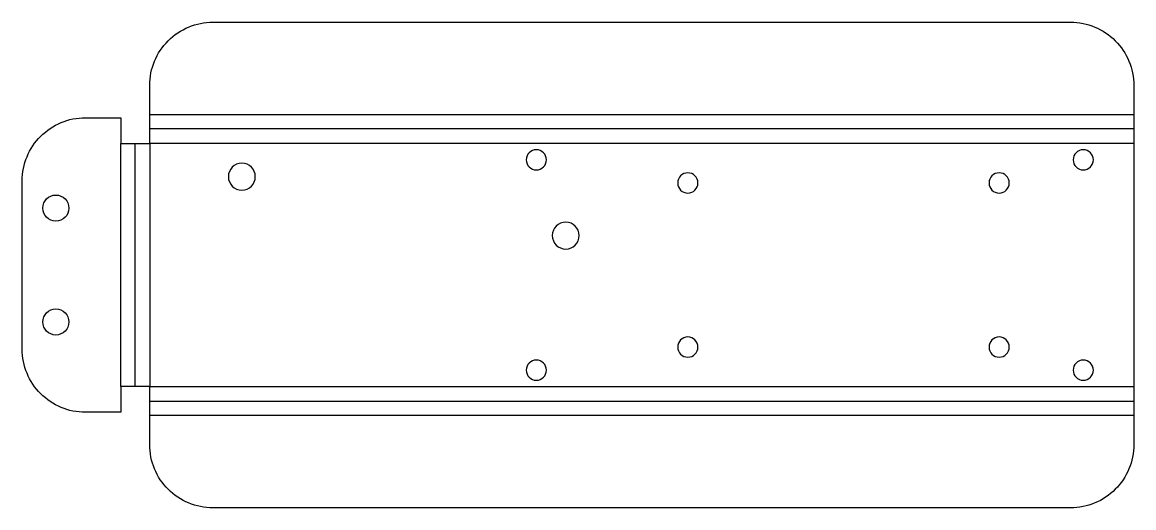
# Model space of a CAD drawing. Header units: millimetres. Extents: x -23 to 109, y 0 to 58.
import ezdxf

# ---------------------------------------------------------------- set-up
doc = ezdxf.new("R2010")
doc.units = ezdxf.units.MM

msp = doc.modelspace()

# ---------------------------------------------------------------- linework, layer by layer
at = {"layer": 'BEND'}
for p, q in [((109.45, 45.03), (-7.5, 45.03)), ((-9.22, 14.4), (-9.22, 43.3)), ((-7.5, 12.68), (109.45, 12.68))]:
    msp.add_line(p, q, dxfattribs=at)
at = {"layer": 'BEND_EXTENT'}
for p, q in [((-7.5, 46.75), (109.45, 46.75)), ((-10.95, 14.4), (-10.95, 43.3)), ((109.45, 43.3), (-7.5, 43.3)), ((-7.5, 43.3), (-7.5, 14.4)), ((-7.5, 14.4), (109.45, 14.4)), ((109.45, 10.95), (-7.5, 10.95))]:
    msp.add_line(p, q, dxfattribs=at)
at = {"layer": 'INTERIOR_PROFILES', "extrusion": (0, 0, -1)}
for centre, radius in [((-38.45, 41.35), 1.2), ((-103.45, 41.35), 1.2), ((-3.45, 39.35), 1.6), ((-56.45, 38.6), 1.2), ((-93.45, 38.6), 1.2), ((-41.95, 32.35), 1.6), ((-56.45, 19.1), 1.2), ((-93.45, 19.1), 1.2), ((-38.45, 16.35), 1.2), ((-103.45, 16.35), 1.2)]:
    msp.add_circle(centre, radius, dxfattribs=at)
at = {"layer": 'INTERIOR_PROFILES'}
for centre in [(-18.65, 35.62), (-18.65, 22.08)]:
    msp.add_circle(centre, 1.55, dxfattribs=at)
at = {"layer": 'OUTER_PROFILES'}
msp.add_lwpolyline([(-15.15, 46.35), (-10.95, 46.35), (-10.95, 43.3), (-7.5, 43.3), (-7.5, 50.2, -0.414214), (0, 57.7), (101.95, 57.7, -0.414214), (109.45, 50.2), (109.45, 7.5, -0.414214), (101.95, 0), (0, 0, -0.414214), (-7.5, 7.5), (-7.5, 14.4), (-10.95, 14.4), (-10.95, 11.35), (-15.15, 11.35, -0.414214), (-22.65, 18.85), (-22.65, 38.85, -0.414214)], format="xyb", close=True, dxfattribs=at)

doc.saveas('drawing.dxf')
